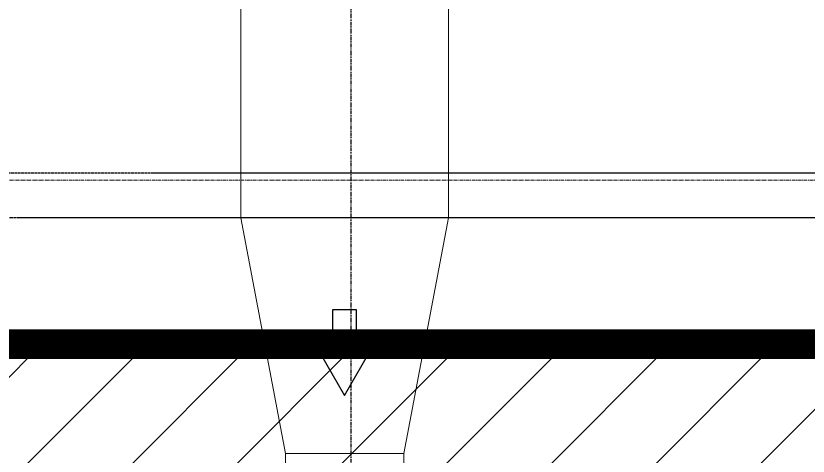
# Model space of a CAD drawing. Header units: inches. Extents: x 0 to 235202, y 0 to 184293.
# Drawn here: x 156121 to 158795, y 132511 to 133997 of the extents above; entities that cross this region are included whole.
import ezdxf
from ezdxf.enums import TextEntityAlignment as Align

# ---------------------------------------------------------------- set-up
doc = ezdxf.new("R2010")
doc.units = ezdxf.units.IN
doc.header["$MEASUREMENT"] = 0
for name, pattern in [('CENTER', [2, 1.25, -0.25, 0.25, -0.25]), ('HIDDEN', [0.375, 0.25, -0.125]), ('PHANTOM2', [1.25, 0.625, -0.125, 0.125, -0.125, 0.125, -0.125])]:
    doc.linetypes.add(name, pattern=pattern)
doc.layers.add('.5', color=8, linetype='Continuous', lineweight=0)
doc.layers.add('DIM', color=251, linetype='Continuous', lineweight=0)
for name, color, linetype in [('71-12459_XREF-T-BLK_A1$0$BORDER', 6, 'Continuous'), ('GRID_TXT45', 4, 'Continuous'), ('M-HVAC-EQPM-NEW', 5, 'Continuous'), ('M-X-BKGD', 8, 'Continuous'), ('WINDOW ELEV', 3, 'Continuous')]:
    doc.layers.add(name, color=color, linetype=linetype)
doc.styles.add('SIMPLEX', font='simplex.shx')

# ---------------------------------------------------------------- blocks, each defined once
blk = doc.blocks.new('FLOOR PLAN REV 2')
at = {"layer": '.5', "color": 8, "linetype": 'CENTER', "ltscale": 10}
blk.add_line((118917.3, 233268.9), (54403.1, 233268.9), dxfattribs=at)
at = {"color": 8, "linetype": 'PHANTOM2', "ltscale": 20}
blk.add_line((82776.8, 246003.9), (82776.8, 222708.1), dxfattribs=at)
at = {"layer": 'DIM', "color": 8, "linetype": 'HIDDEN', "lineweight": 25, "ltscale": 10}
for p, q in [((84801.4, 233292.2), (80751.8, 233292.2)), ((111801.8, 233142.2), (75801.8, 233142.2))]:
    blk.add_line(p, q, dxfattribs=at)
at = {"layer": 'GRID_TXT45', "color": 8, "style": 'SIMPLEX'}
for p in [(53803.1, 233267.6), (53803.1, 227018.5), (53803.1, 220768)]:
    blk.add_attdef('GRD_TXT', text='', height=450, rotation=180, dxfattribs=at).set_placement(p, align=Align.MIDDLE_CENTER)
blk = doc.blocks.new('PLAN REV 1')
at = {"color": 8}
for p, q in [((198651, 210079.5), (198570, 210079.5)), ((198570, 210079.5), (198570, 209931)), ((198651, 209931), (198651, 210079.5)), ((198570, 209931), (198529.5, 209931)), ((198529.5, 209931), (198610.5, 209790.4)), ((198610.5, 209790.4), (198691.5, 209931)), ((198691.5, 209931), (198651, 209931))]:
    blk.add_line(p, q, dxfattribs=at)
at = {"layer": 'DIM', "color": 8, "linetype": 'Continuous', "ltscale": 10}
for p, q in [((198260.5, 212054.5), (198260.5, 210390.3)), ((198960.5, 212054.5), (198960.5, 210390.3)), ((198260.5, 210390.3), (198960.5, 210390.3)), ((198260.5, 210390.3), (198410.5, 209594.1)), ((198960.5, 210390.3), (198810.5, 209594.1)), ((198410.5, 209494.1), (198410.5, 209594.1)), ((198410.5, 209594.1), (198810.5, 209594.1)), ((198810.5, 209594.1), (198810.5, 209494.1))]:
    blk.add_line(p, q, dxfattribs=at)
at = {"layer": 'WINDOW ELEV', "color": 1}
blk.add_blockref('FLOOR PLAN REV 2', (115854.5, -22751.9), dxfattribs=at)

msp = doc.modelspace()

# ---------------------------------------------------------------- hatches: boundary and pattern name
at = {"layer": 'M-HVAC-EQPM-NEW'}
h = msp.add_hatch(dxfattribs=at)
h.set_pattern_fill('ANSI31', color=8, scale=2000)
h.set_pattern_definition([(45, (-41380.03, -77074.9), (-176.7767, 176.7767), [])])
h.paths.add_polyline_path([(148917.3, 132888.6), (189081.7, 132888.6), (189081.7, 127797), (176827.3, 127797), (176827.3, 129426.6), (148917.3, 129426.6)])

# ---------------------------------------------------------------- linework, layer by layer
at = {"layer": '71-12459_XREF-T-BLK_A1$0$BORDER', "color": 1, "linetype": 'HIDDEN', "ltscale": 30, "const_width": 100, "flags": 128}
msp.add_lwpolyline([(148917.3, 132888.6), (189081.7, 132888.6), (189081.7, 127797), (176827.3, 127797), (176827.3, 129426.6), (148917.3, 129426.6)], close=True, dxfattribs=at)

# ---------------------------------------------------------------- block references
at = {"layer": 'M-X-BKGD', "color": 8}
msp.add_blockref('PLAN REV 1', (-41380, -77074.9), dxfattribs=at)

doc.saveas('drawing.dxf')
